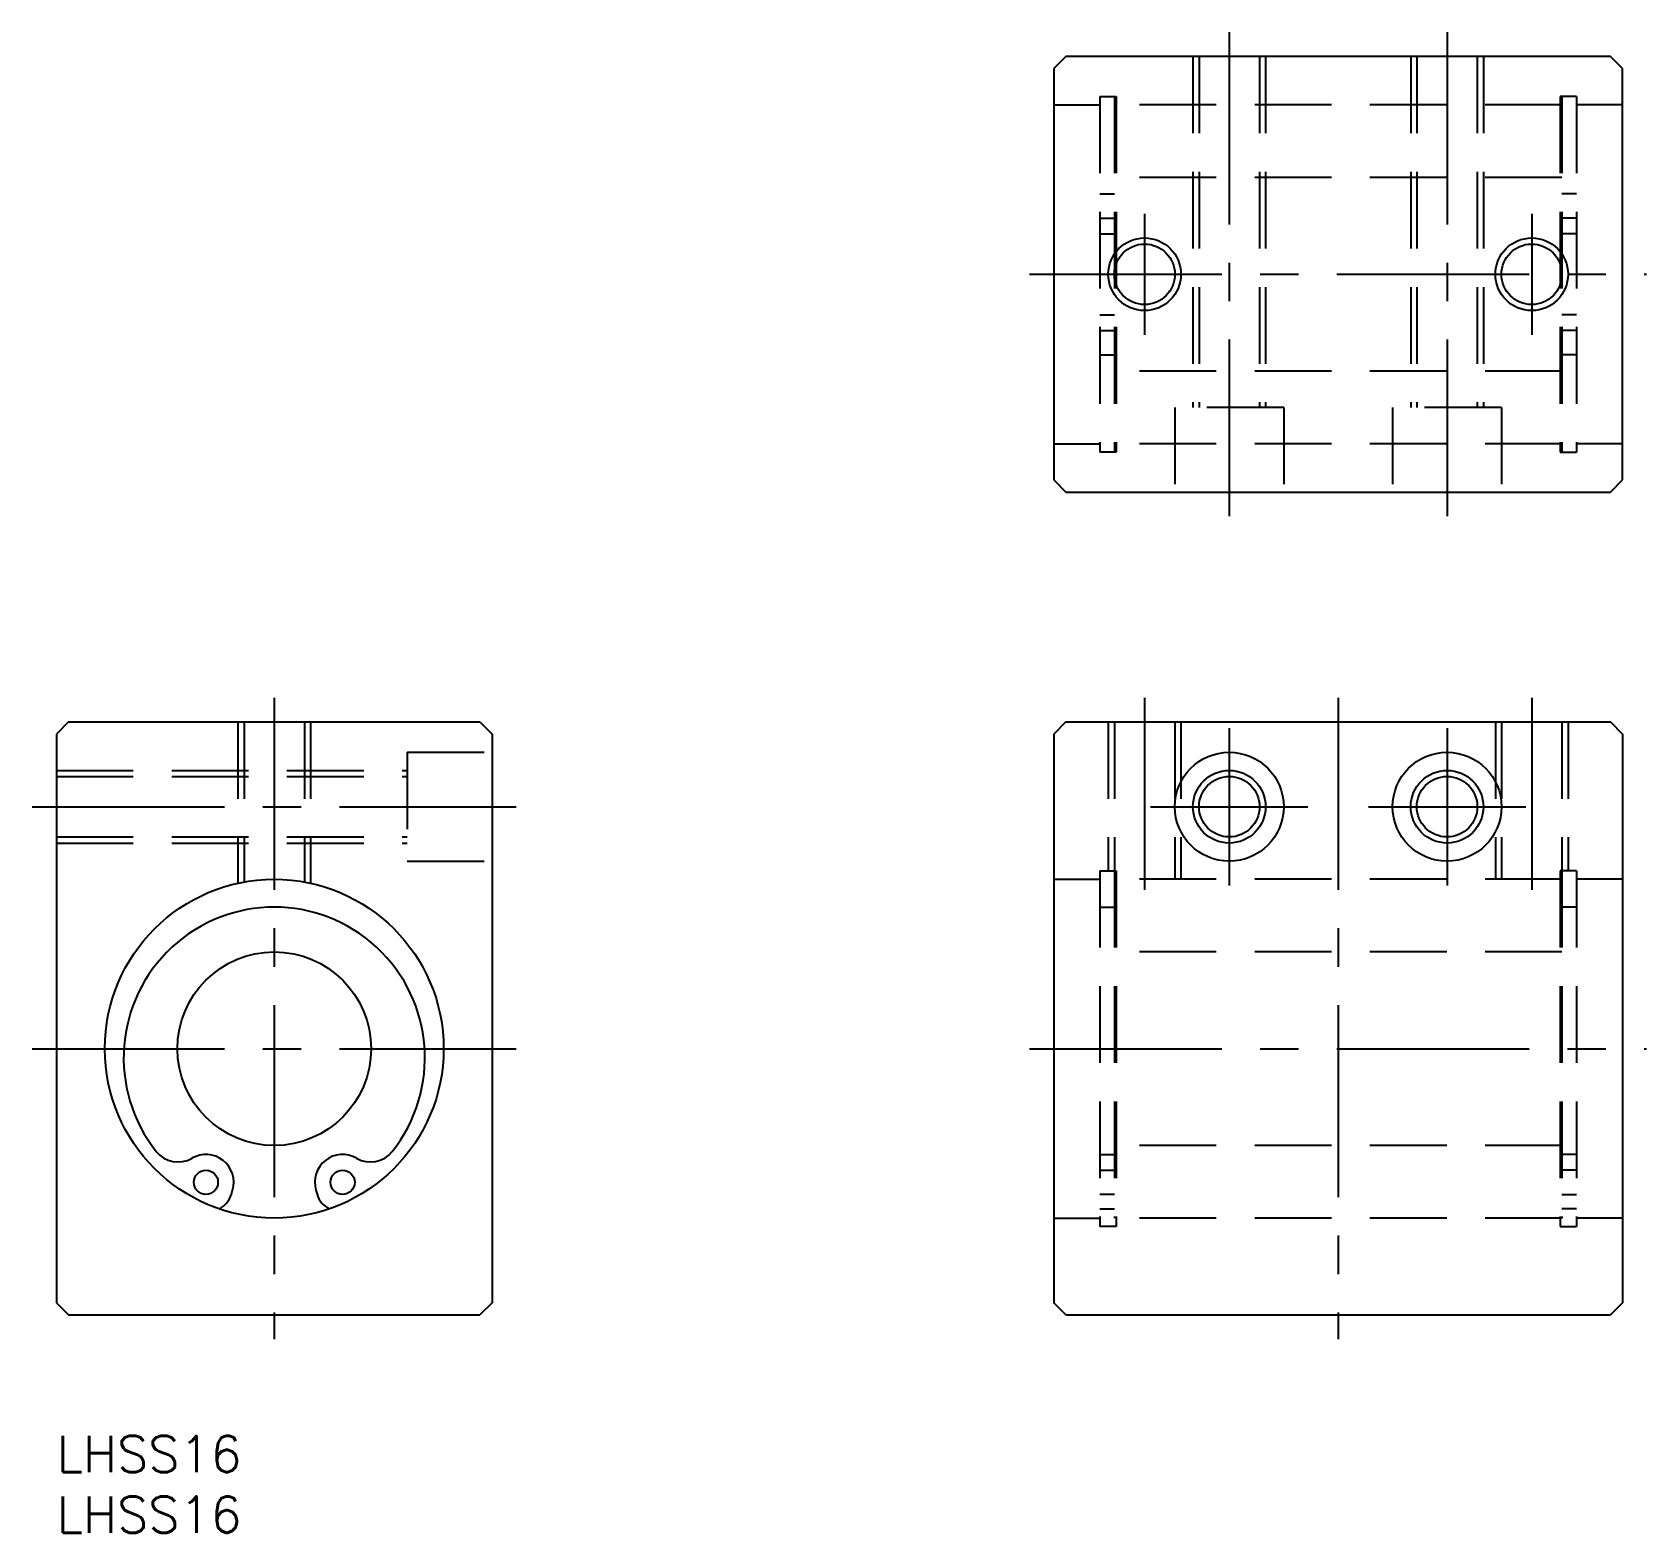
# Model space of a CAD drawing. Extents: x -2 to 131, y -8 to 116.
import ezdxf

# ---------------------------------------------------------------- set-up
doc = ezdxf.new("R2010")
doc.units = 0
doc.header["$LTSCALE"] = 0.5
doc.linetypes.add('CENTER', pattern=[50.8, 31.75, -6.35, 6.35, -6.35])
doc.linetypes.add('DASHED', pattern=[19.05, 12.7, -6.35])
for name, color, linetype in [('MSM_CENTER', 1, 'CENTER'), ('MSM_CONTINUOUS', 7, 'CONTINUOUS'), ('MSM_DASHED', 4, 'DASHED'), ('MSM_NARROW', 5, 'CONTINUOUS'), ('MSM_PART_NUMBER', 7, 'CONTINUOUS')]:
    doc.layers.add(name, color=color, linetype=linetype)
doc.styles.get("Standard").update_dxf_attribs({"font": 'txt.shx', "height": 3, "bigfont": 'bigfont.shx'})

# ---------------------------------------------------------------- blocks, each defined once
blk = doc.blocks.new('*U11')
at = {"layer": 'MSM_PART_NUMBER'}
blk.add_text('LHSS16', height=3, dxfattribs=at).set_placement((0, -3))
blk = doc.blocks.new('*U12')
at = {"layer": 'MSM_PART_NUMBER'}
blk.add_text('LHSS16', height=3, dxfattribs=at).set_placement((0, -8))

msp = doc.modelspace()

# ---------------------------------------------------------------- linework, layer by layer
at = {"layer": 'MSM_CENTER'}
for p, q in [((96.94, 116), (96.94, 76)), ((114.94, 116), (114.94, 76)), ((89.94, 101), (89.94, 91)), ((121.94, 101), (121.94, 91)), ((80.44, 96), (131.44, 96)), ((18, 61), (18, 8)), ((89.94, 61), (89.94, 44)), ((105.94, 61), (105.94, 8)), ((121.94, 61), (121.94, 44)), ((96.94, 58.5), (96.94, 45.5)), ((114.94, 58.5), (114.94, 45.5)), ((-2, 52), (38, 52)), ((90.44, 52), (103.44, 52)), ((108.44, 52), (121.44, 52)), ((-2, 32), (38, 32)), ((80.44, 32), (131.44, 32))]:
    msp.add_line(p, q, dxfattribs=at)
at = {"layer": 'MSM_CONTINUOUS'}
for p, q in [((83.44, 114), (82.44, 113)), ((128.44, 114), (83.44, 114)), ((129.44, 113), (128.44, 114)), ((82.44, 113), (82.44, 79)), ((129.44, 79), (129.44, 113)), ((82.44, 79), (83.44, 78)), ((128.44, 78), (129.44, 79)), ((83.44, 78), (128.44, 78)), ((1, 59), (0, 58)), ((1, 59), (35, 59)), ((35, 59), (36, 58)), ((83.44, 59), (82.44, 58)), ((83.44, 59), (128.44, 59)), ((128.44, 59), (129.44, 58)), ((0, 58), (0, 11)), ((36, 58), (36, 11)), ((82.44, 58), (82.44, 11)), ((129.44, 58), (129.44, 11)), ((36, 46.25), (36, 46.25)), ((36, 34.5), (36, 34.5)), ((14.46, 19.97), (14.56, 20.31)), ((21.44, 20.31), (21.54, 19.97)), ((0, 11), (1, 10)), ((36, 11), (35, 10)), ((83.44, 10), (82.44, 11)), ((129.44, 11), (128.44, 10)), ((1, 10), (35, 10)), ((83.44, 10), (128.44, 10))]:
    msp.add_line(p, q, dxfattribs=at)
for centre, radius in [((89.94, 96), 2.5), ((121.94, 96), 2.5), ((96.94, 52), 4.5), ((114.94, 52), 4.5), ((96.94, 52), 2.5), ((114.94, 52), 2.5), ((18, 32), 14), ((18, 32), 8), ((12.35, 20.96), 1), ((23.65, 20.96), 1)]:
    msp.add_circle(centre, radius, dxfattribs=at)
for centre, radius, start, end in [((18, 31.25), 12.45, 321.589, 218.411), ((10.05, 24.94), 2.3, 218.411, 300.0471), ((12.35, 20.96), 2.3, 343.5829, 120.0471), ((23.65, 20.96), 2.3, 59.9529, 196.4171), ((25.95, 24.94), 2.3, 239.9529, 321.589), ((12.54, 20.54), 2, 297.3274, 343.5829), ((23.46, 20.54), 2, 196.4171, 242.6726)]:
    msp.add_arc(centre, radius, start, end, dxfattribs=at)
at = {"layer": 'MSM_DASHED'}
for p, q in [((93.94, 114), (93.94, 85)), ((94.44, 114), (94.44, 85)), ((99.44, 114), (99.44, 85)), ((99.94, 114), (99.94, 85)), ((111.94, 114), (111.94, 85)), ((112.44, 114), (112.44, 85)), ((117.44, 114), (117.44, 85)), ((117.94, 114), (117.94, 85)), ((82.44, 110), (86.24, 110)), ((86.24, 110.7), (86.24, 81.3)), ((86.24, 110.7), (87.59, 110.7)), ((87.44, 110.7), (87.44, 81.3)), ((124.44, 110), (87.44, 110)), ((87.59, 110.7), (87.59, 81.3)), ((124.29, 110.7), (124.29, 81.3)), ((125.64, 110.7), (124.29, 110.7)), ((124.44, 110.7), (124.44, 81.3)), ((125.64, 110.7), (125.64, 81.3)), ((129.44, 110), (125.64, 110)), ((124.44, 104), (87.44, 104)), ((86.24, 102.65), (87.44, 102.65)), ((125.64, 102.65), (124.44, 102.65)), ((86.24, 100.65), (87.44, 100.65)), ((125.64, 100.65), (124.44, 100.65)), ((86.24, 99.35), (87.44, 99.35)), ((125.64, 99.35), (124.44, 99.35)), ((86.24, 92.65), (87.44, 92.65)), ((125.64, 92.65), (124.44, 92.65)), ((86.24, 91.35), (87.44, 91.35)), ((125.64, 91.35), (124.44, 91.35)), ((86.24, 89.35), (87.44, 89.35)), ((125.64, 89.35), (124.44, 89.35)), ((124.44, 88), (87.44, 88)), ((101.44, 85), (92.44, 85)), ((92.44, 85), (92.44, 78)), ((101.44, 85), (101.44, 78)), ((110.44, 85), (110.44, 78)), ((119.44, 85), (110.44, 85)), ((119.44, 85), (119.44, 78)), ((82.44, 82), (86.24, 82)), ((124.44, 82), (87.44, 82)), ((129.44, 82), (125.64, 82)), ((87.59, 81.3), (86.24, 81.3)), ((124.29, 81.3), (125.64, 81.3)), ((15, 59), (15, 45.67)), ((15.5, 59), (15.5, 45.78)), ((20.5, 59), (20.5, 45.78)), ((21, 59), (21, 45.67)), ((86.94, 59), (86.94, 46.7)), ((87.44, 59), (87.44, 46.7)), ((92.44, 59), (92.44, 46)), ((92.94, 59), (92.94, 46)), ((118.94, 59), (118.94, 46)), ((119.44, 59), (119.44, 46)), ((124.44, 59), (124.44, 46.7)), ((124.94, 59), (124.94, 46.7)), ((29, 56.5), (29, 47.5)), ((29, 56.5), (36, 56.5)), ((0, 55), (29, 55)), ((0, 54.5), (29, 54.5)), ((0, 49.5), (29, 49.5)), ((0, 49), (29, 49)), ((29, 47.5), (36, 47.5)), ((82.44, 46), (86.24, 46)), ((86.24, 46.7), (86.24, 17.3)), ((86.24, 46.7), (87.59, 46.7)), ((87.44, 46.7), (87.44, 18)), ((124.44, 46), (87.44, 46)), ((87.59, 46.7), (87.59, 17.3)), ((125.64, 46.7), (124.29, 46.7)), ((124.29, 46.7), (124.29, 17.3)), ((124.44, 46.7), (124.44, 18)), ((125.64, 46.7), (125.64, 17.3)), ((129.44, 46), (125.64, 46)), ((86.24, 43.7), (87.44, 43.7)), ((125.64, 43.7), (124.44, 43.7)), ((124.44, 40), (87.44, 40)), ((86.24, 23.26), (87.44, 23.26)), ((124.44, 24), (87.44, 24)), ((125.64, 23.26), (124.44, 23.26)), ((86.24, 21.96), (87.44, 21.96)), ((125.64, 21.96), (124.44, 21.96)), ((87.44, 19.96), (86.24, 19.96)), ((86.24, 18.76), (87.44, 18.76)), ((124.44, 19.96), (125.64, 19.96)), ((125.64, 18.76), (124.44, 18.76)), ((82.44, 18), (86.24, 18)), ((124.44, 18), (87.44, 18)), ((129.44, 18), (125.64, 18)), ((87.59, 17.3), (86.24, 17.3)), ((124.29, 17.3), (125.64, 17.3))]:
    msp.add_line(p, q, dxfattribs=at)
at = {"layer": 'MSM_NARROW'}
for centre in [(89.94, 96), (121.94, 96), (96.94, 52), (114.94, 52)]:
    msp.add_circle(centre, 3, dxfattribs=at)

# ---------------------------------------------------------------- block references
at = {"layer": 'MSM_CONTINUOUS'}
for name in ['*U11', '*U12']:
    msp.add_blockref(name, (0, 0), dxfattribs=at)

doc.saveas('drawing.dxf')
